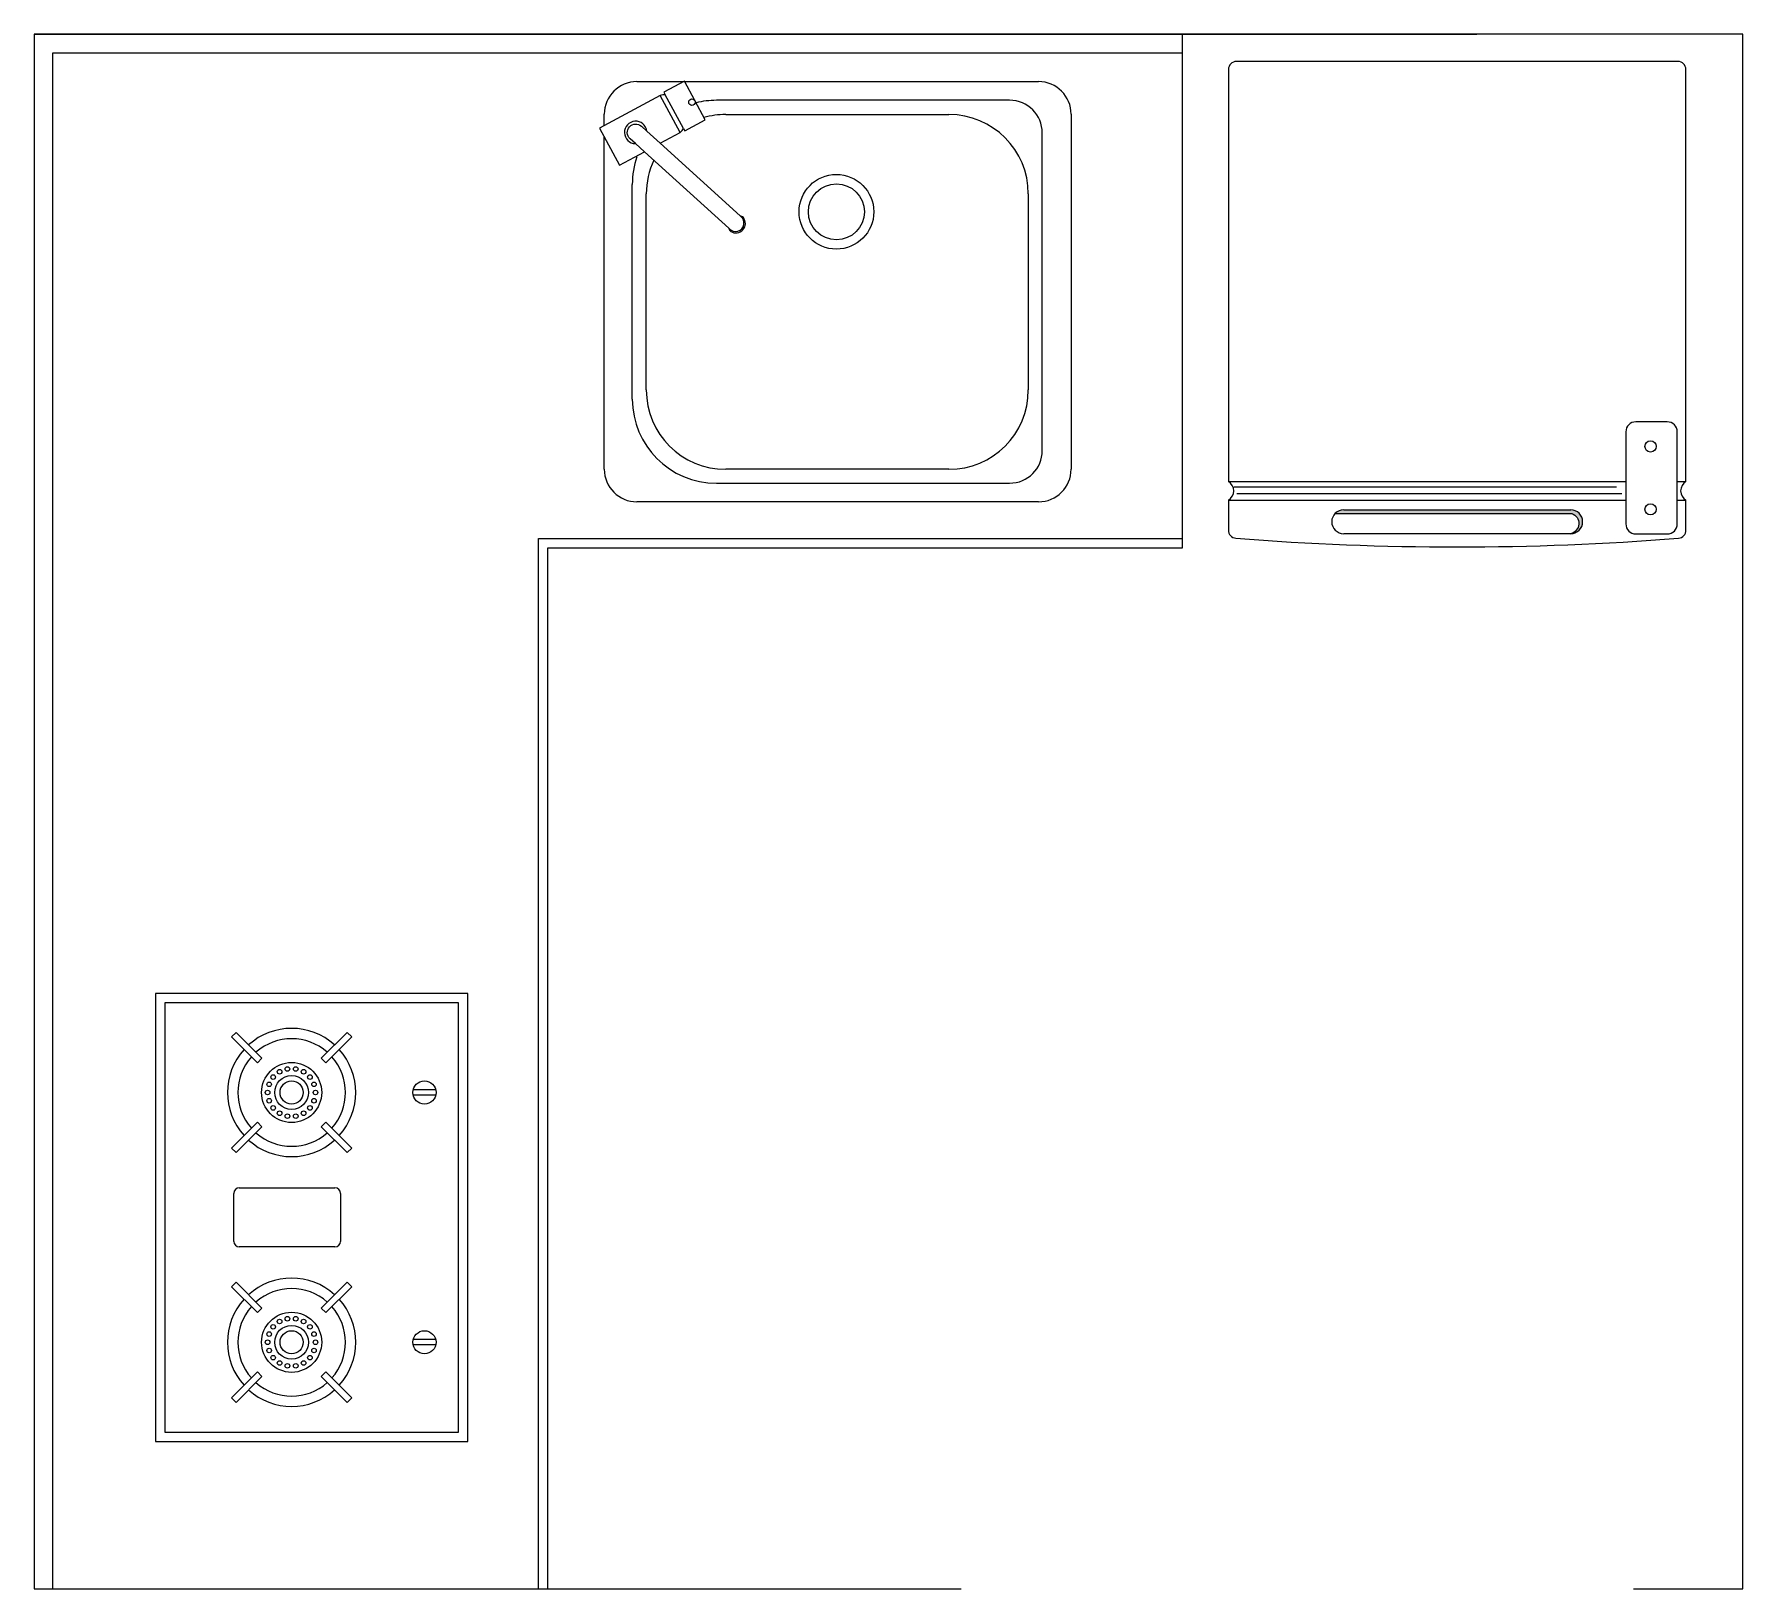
# Model space of a CAD drawing. Header units: millimetres. Extents: x 775 to 2605, y 173 to 1838.
import ezdxf

# ---------------------------------------------------------------- set-up
doc = ezdxf.new("R2010")
doc.units = ezdxf.units.MM
doc.layers.add('Furniture_家具', color=253, linetype='Continuous')

msp = doc.modelspace()

# ---------------------------------------------------------------- hatches: boundary and pattern name
at = {"layer": 'Furniture_家具'}
msp.add_hatch(color=256, dxfattribs=at).paths.add_polyline_path([(2422.1, 1324.5, -0.749533), (2420.9, 1302.7, 0.416306), (2433.8, 1315.6, 0.414214), (2421, 1328.4), (2177.9, 1328.4, 0.201201), (2168.7, 1324.5)])

# ---------------------------------------------------------------- linework, layer by layer
for p, q in [((2605.4, 1837.7), (775.4, 1837.7)), ((775.4, 1837.7), (775.4, 172.7)), ((775.4, 1837.7), (2320.4, 1837.7)), ((2005.4, 1287.7), (2005.4, 1837.7)), ((2605.4, 172.7), (2605.4, 1837.7)), ((795.4, 1817.7), (2005.4, 1817.7)), ((795.4, 172.7), (795.4, 1817.7)), ((2054.4, 1799.9), (2054.4, 1358.6)), ((2535.8, 1808.6), (2063.1, 1808.6)), ((2544.4, 1358.6), (2544.4, 1799.9)), ((1421, 1786.9), (1851, 1786.9)), ((1471.9, 1787.3), (1449.9, 1775.5)), ((1449.9, 1775.5), (1451.3, 1772.8)), ((1494.2, 1745.9), (1471.9, 1787.3)), ((1445.9, 1772.2), (1380.8, 1737.2)), ((1467.3, 1732.6), (1445.9, 1772.2)), ((1470.7, 1736.7), (1451.3, 1772.8)), ((1820.1, 1766.9), (1506, 1766.9)), ((1386, 1740), (1386, 1751.9)), ((1472.1, 1734.1), (1494.2, 1745.9)), ((1516, 1751.7), (1755.1, 1751.7)), ((1886, 1751.9), (1886, 1371.9)), ((1380.8, 1737.2), (1402.1, 1697.5)), ((1386, 1371.9), (1386, 1727.4)), ((1445.7, 1721), (1467.3, 1732.6)), ((1531.4, 1643.2), (1445.7, 1721)), ((1470.7, 1736.7), (1472.1, 1734.1)), ((1855.1, 1391.9), (1855.1, 1731.9)), ((1402.1, 1697.5), (1428.9, 1711.9)), ((1428.9, 1711.9), (1519.3, 1629.9)), ((1416, 1446.9), (1416, 1676.9)), ((1431, 1456.7), (1431, 1666.7)), ((1840.1, 1666.7), (1840.1, 1456.7)), ((1519.3, 1629.9), (1520, 1629.3)), ((1532.1, 1642.6), (1531.4, 1643.2)), ((2480.1, 1411.9), (2480.1, 1313.2)), ((2524.5, 1422.5), (2490.8, 1422.5)), ((2535.1, 1313.2), (2535.1, 1411.9)), ((1506, 1356.9), (1820.1, 1356.9)), ((1755.1, 1371.7), (1516, 1371.7)), ((2054.4, 1358.6), (2480.1, 1358.6)), ((2535.1, 1358.6), (2544.4, 1358.6)), ((1851, 1336.9), (1421, 1336.9)), ((2054.4, 1338.6), (2054.4, 1306.6)), ((2054.4, 1338.6), (2480.1, 1338.6)), ((2060.2, 1353), (2470.2, 1353)), ((2063.3, 1345.9), (2475.9, 1345.9)), ((2535.1, 1338.6), (2544.4, 1338.6)), ((2544.4, 1306.6), (2544.4, 1338.6)), ((2177.9, 1328.4), (2421, 1328.4)), ((2165, 1315.6), (2165, 1315.6)), ((2421, 1302.7), (2177.9, 1302.7)), ((2433.8, 1315.6), (2433.8, 1315.6)), ((2490.8, 1302.5), (2524.5, 1302.5)), ((1315.4, 1297.7), (2005.4, 1297.7)), ((1315.4, 172.7), (1315.4, 1297.7)), ((1325.4, 1287.7), (2005.4, 1287.7)), ((1325.4, 172.7), (1325.4, 1287.7)), ((905.3, 810.5), (905.3, 330.5)), ((1240, 810.5), (905.3, 810.5)), ((1240, 330.5), (1240, 810.5)), ((1230, 800.5), (915.3, 800.5)), ((915.3, 800.5), (915.3, 340.5)), ((1230, 340.5), (1230, 800.5)), ((991.6, 768.7), (986.6, 763.8)), ((1019.3, 741), (991.6, 768.7)), ((1110.5, 768.7), (1082.8, 741)), ((1115.5, 763.8), (1110.5, 768.7)), ((986.6, 763.8), (1014.4, 736)), ((1087.7, 736), (1115.5, 763.8)), ((1014.4, 736), (1019.3, 741)), ((1082.8, 741), (1087.7, 736)), ((1205.5, 707), (1181.3, 707)), ((1205.5, 701.5), (1181.3, 701.5)), ((1014.4, 672.5), (986.6, 644.8)), ((991.6, 639.9), (1019.3, 667.6)), ((1019.3, 667.6), (1014.4, 672.5)), ((1087.7, 672.5), (1082.8, 667.6)), ((1082.8, 667.6), (1110.5, 639.9)), ((1115.5, 644.8), (1087.7, 672.5)), ((986.6, 644.8), (991.6, 639.9)), ((1110.5, 639.9), (1115.5, 644.8)), ((989.1, 544.9), (989.1, 596.2)), ((995.1, 602.2), (1097.4, 602.2)), ((1103.4, 596.2), (1103.4, 544.9)), ((1097.4, 538.9), (995.1, 538.9)), ((986.6, 496.3), (991.6, 501.2)), ((1014.4, 468.6), (986.6, 496.3)), ((991.6, 501.2), (1019.3, 473.5)), ((1082.8, 473.5), (1110.5, 501.2)), ((1115.5, 496.3), (1087.7, 468.6)), ((1110.5, 501.2), (1115.5, 496.3)), ((1019.3, 473.5), (1014.4, 468.6)), ((1087.7, 468.6), (1082.8, 473.5)), ((1205.5, 439.6), (1181.3, 439.6)), ((1205.5, 434), (1181.3, 434)), ((986.6, 377.3), (1014.4, 405)), ((1014.4, 405), (1019.3, 400.1)), ((1082.8, 400.1), (1087.7, 405)), ((1087.7, 405), (1115.5, 377.3)), ((1019.3, 400.1), (991.6, 372.4)), ((1110.5, 372.4), (1082.8, 400.1)), ((991.6, 372.4), (986.6, 377.3)), ((1115.5, 377.3), (1110.5, 372.4)), ((905.3, 330.5), (1240, 330.5)), ((915.3, 340.5), (1230, 340.5)), ((775.4, 172.7), (1768.2, 172.7)), ((2488.2, 172.7), (2605.4, 172.7))]:
    msp.add_line(p, q, dxfattribs=at)
for points in [[(1428.9, 1711.9), (1419.5, 1720.5), (1413.6, 1725.8, -1), (1425.7, 1739.2), (1431.5, 1733.8), (1445.7, 1721)], [(2168.7, 1324.5), (2422.1, 1324.5, -0.749582), (2420.9, 1302.7)]]:
    msp.add_lwpolyline(points, format="xyb", dxfattribs=at)
for centre, radius in [((1479.9, 1765), 3.5), ((1634.6, 1647.5), 40), ((1634.6, 1647.5), 30), ((2506.5, 1396.2), 6), ((2506.5, 1328.9), 6), ((1051.1, 704.3), 32.2), ((1027, 713), 2.45), ((1031.4, 720.8), 2.45), ((1051.1, 704.3), 18.1), ((1038.2, 726.5), 2.45), ((1051.1, 704.3), 12.4), ((1046.6, 729.5), 2.45), ((1055.5, 729.5), 2.45), ((1063.9, 726.5), 2.45), ((1070.7, 720.8), 2.45), ((1075.1, 713), 2.45), ((1193.4, 704.3), 12.4), ((1025.4, 704.3), 2.45), ((1027, 695.5), 2.45), ((1075.1, 695.5), 2.45), ((1076.7, 704.3), 2.45), ((1031.4, 687.8), 2.45), ((1038.2, 682.1), 2.45), ((1046.6, 679), 2.45), ((1055.5, 679), 2.45), ((1063.9, 682.1), 2.45), ((1070.7, 687.8), 2.45), ((1051.1, 436.8), 32.2), ((1038.2, 459), 2.45), ((1046.6, 462), 2.45), ((1055.5, 462), 2.45), ((1063.9, 459), 2.45), ((1025.4, 436.8), 2.45), ((1027, 445.6), 2.45), ((1031.4, 453.3), 2.45), ((1051.1, 436.8), 18.1), ((1051.1, 436.8), 12.4), ((1070.7, 453.3), 2.45), ((1075.1, 445.6), 2.45), ((1076.7, 436.8), 2.45), ((1193.4, 436.8), 12.4), ((1027, 428), 2.45), ((1031.4, 420.3), 2.45), ((1070.7, 420.3), 2.45), ((1075.1, 428), 2.45), ((1038.2, 414.6), 2.45), ((1046.6, 411.6), 2.45), ((1055.5, 411.6), 2.45), ((1063.9, 414.6), 2.45)]:
    msp.add_circle(centre, radius, dxfattribs=at)
for centre, radius, start, end in [((2063.1, 1799.9), 8.68, 90, 180), ((2535.8, 1799.9), 8.68, 0, 90), ((1421, 1751.9), 35, 90, 180), ((1851, 1751.9), 35, 0, 90), ((1450.1, 1759.3), 13.6, 85.0429, 107.9183), ((1506, 1676.9), 90, 90, 103.9556), ((1820.1, 1731.9), 35, 0, 90), ((1419.6, 1732.5), 12, 6.364, 269.1832), ((1516, 1666.7), 85, 90, 105.8631), ((1755.1, 1666.7), 85, 360, 90), ((1458.8, 1743.2), 13.6, 308.6457, 331.5211), ((1506, 1676.9), 90, 160.8394, 180), ((1516, 1666.7), 85, 154.9327, 180), ((1525.4, 1631.4), 6.24, 194.5984, 231.9461), ((1526.6, 1635.4), 9.04, 222.728, 52.8192), ((1527, 1635), 10.1, 237.0902, 38.457), ((1530.4, 1637), 6.24, 43.6011, 80.9488), ((1506, 1446.9), 90, 180, 270), ((1516, 1456.7), 85, 180, 270), ((1755.1, 1456.7), 85, 270, 0), ((2490.8, 1411.9), 10.7, 90, 180), ((2524.5, 1411.9), 10.7, 0, 90), ((1820.1, 1391.9), 35, 270, 0), ((1421, 1371.9), 35, 180, 270), ((1851, 1371.9), 35, 270, 0), ((2048.5, 1348.6), 11.6, 300.606, 59.394), ((2550.4, 1348.6), 11.6, 120.606, 239.394), ((2177.9, 1315.6), 12.8, 90, 180), ((2421, 1315.6), 12.8, 0, 90), ((2063.1, 1306.6), 8.68, 180, 265.4783), ((2177.9, 1315.6), 12.8, 180, 270), ((2421, 1315.6), 12.8, 270, 0), ((2490.8, 1313.2), 10.7, 180, 270), ((2524.5, 1313.2), 10.7, 270, 0), ((2535.8, 1306.6), 8.68, 274.5217, 0), ((2299.4, 4294.8), 3006.2, 265.4783, 274.5217), ((1051.1, 704.3), 68.7, 47.9064, 132.0936), ((1051.1, 704.3), 68.7, 137.9064, 222.0936), ((1051.1, 704.3), 57.6, 48.4667, 131.5333), ((1051.1, 704.3), 68.7, 317.9064, 42.0936), ((1051.1, 704.3), 57.6, 138.4667, 221.5333), ((1051.1, 704.3), 57.6, 318.4667, 41.5333), ((1051.1, 704.3), 57.6, 228.4667, 311.5333), ((1051.1, 704.3), 68.7, 227.9064, 312.0936), ((995.1, 596.2), 6, 90, 180), ((1097.4, 596.2), 6, 0, 90), ((995.1, 544.9), 6, 180, 270), ((1097.4, 544.9), 6, 270, 0), ((1051.1, 436.8), 68.7, 47.9064, 132.0936), ((1051.1, 436.8), 57.6, 48.4667, 131.5333), ((1051.1, 436.8), 68.7, 137.9064, 222.0936), ((1051.1, 436.8), 68.7, 317.9064, 42.0936), ((1051.1, 436.8), 57.6, 138.4667, 221.5333), ((1051.1, 436.8), 57.6, 318.4667, 41.5333), ((1051.1, 436.8), 68.7, 227.9064, 312.0936), ((1051.1, 436.8), 57.6, 228.4667, 311.5333)]:
    msp.add_arc(centre, radius, start, end, dxfattribs=at)

doc.saveas('drawing.dxf')
